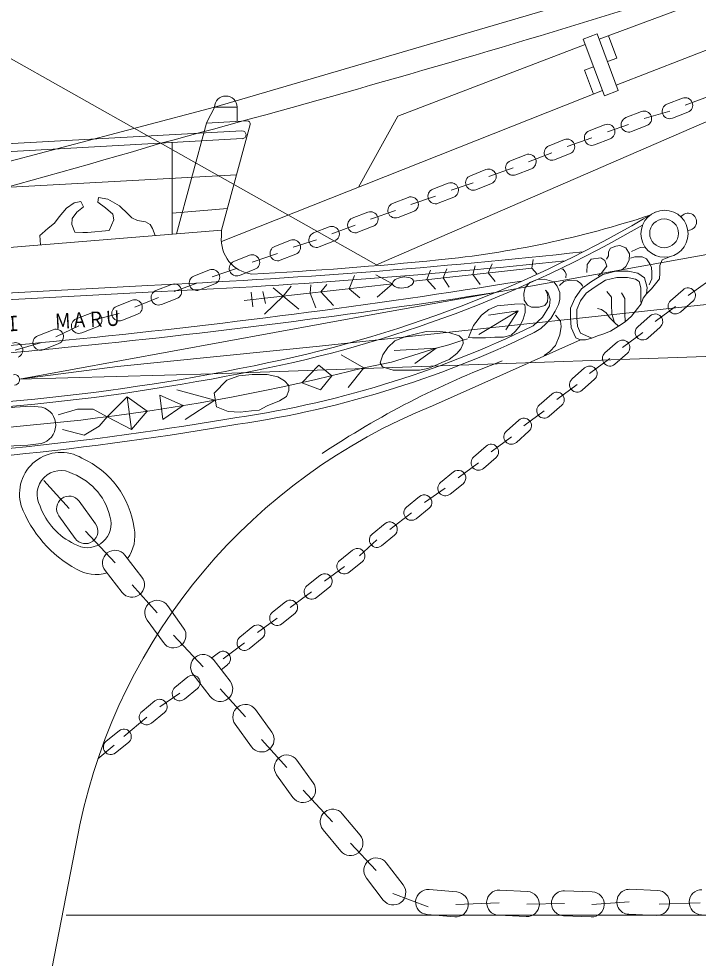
# Model space of a CAD drawing. Units: millimetres, scale not verified. Extents: x -51052 to 51048, y -29700 to 29700.
# Drawn here: x 28343 to 33232, y -18998 to -12239 of the extents above; entities that cross this region are included whole.
import ezdxf
from ezdxf.enums import TextEntityAlignment as Align

# ---------------------------------------------------------------- set-up
doc = ezdxf.new("R2010")
doc.units = ezdxf.units.MM
doc.header["$LTSCALE"] = 100
doc.layers.add('0-0_GL', color=7, linetype='Continuous', lineweight=18)
doc.layers.add('0-3_keijou', color=7, linetype='Continuous', lineweight=18)
doc.layers.add('0-5_text', color=7, linetype='Continuous')
doc.styles.add('ＭＳ ゴシック', font='')
doc.styles.get('ＭＳ ゴシック').set_extended_font_data('MS Gothic')

msp = doc.modelspace()

# ---------------------------------------------------------------- linework, layer by layer
at = {"layer": '0-0_GL'}
msp.add_line((28684.7, -18688.7), (43727, -18688.7), dxfattribs=at)
at = {"layer": '0-3_keijou'}
for p, q in [((13115, -3976), (30916.6, -14008.9)), ((32642.9, -12717.6), (36195.9, -11332.6)), ((30916.6, -14008.9), (36378.7, -11641.1)), ((32405.4, -12386), (32505.6, -12348.7)), ((32505.6, -12348.7), (32657.3, -12756.4)), ((32585.4, -12362.3), (32645.4, -12523.5)), ((32405.4, -12386), (32557, -12793.7)), ((32579.7, -12547.9), (32645.4, -12523.5)), ((32413.8, -12609.6), (32479.5, -12585.2)), ((32413.8, -12609.6), (32478.1, -12782.2)), ((29801, -13841.1), (32543.2, -12756.5)), ((32557, -12793.7), (32657.3, -12756.4)), ((33007.2, -12854.5), (33118.9, -12810.8)), ((33298, -12801.7), (33138.6, -12861.1)), ((32711.6, -12950.8), (32823.4, -12907.1)), ((33026.8, -12904.8), (32843, -12957.4)), ((29987.3, -12973.7), (29692.8, -12990.1)), ((33046.5, -12955.1), (33158.2, -12911.4)), ((29477.3, -13786.5), (29692.8, -12990.1)), ((29801.7, -13760), (30007.7, -12998.9)), ((32447.3, -13045.6), (32559, -13001.9)), ((32731.3, -13001.1), (32578.7, -13052.2)), ((32750.9, -13051.3), (32862.7, -13007.7)), ((29952, -13101.9), (28204.8, -13200.1)), ((29948.9, -13046), (28252.4, -13139.7)), ((32158.5, -13152.8), (32270.2, -13109.1)), ((32466.9, -13095.9), (32289.9, -13159.4)), ((32486.6, -13146.2), (32598.3, -13102.5)), ((29445.9, -13130.4), (29445.9, -13789.1)), ((31880.5, -13261.2), (31992.3, -13217.5)), ((32178.1, -13203.1), (32011.9, -13267.8)), ((32197.8, -13253.3), (32309.6, -13209.6)), ((31900.2, -13311.5), (31724.5, -13374.9)), ((29909.6, -13361.1), (28125.4, -13460.5)), ((31593.1, -13368.3), (31704.9, -13324.6)), ((31919.8, -13361.8), (32031.6, -13318.1)), ((31321.9, -13466.2), (31433.6, -13422.5)), ((31612.8, -13418.6), (31453.3, -13472.8)), ((31632.4, -13468.9), (31744.2, -13425.2)), ((31341.5, -13516.5), (31164.8, -13574.7)), ((31033.3, -13568.1), (31145.1, -13524.4)), ((31361.2, -13566.7), (31473, -13523)), ((29843.9, -13604), (29445.9, -13636.8)), ((30743.3, -13674.8), (30855.1, -13631.1)), ((31053, -13618.4), (30874.8, -13681.4)), ((31072.7, -13668.7), (31184.4, -13625)), ((30464.6, -13780.4), (30576.4, -13736.7)), ((30763, -13725.1), (30596, -13787)), ((30782.7, -13775.4), (30894.4, -13731.7)), ((30185.7, -13876.6), (30297.4, -13832.9)), ((30484.3, -13830.7), (30317.1, -13883.2)), ((30503.9, -13881), (30615.7, -13837.3)), ((29891.3, -13984.9), (30003.1, -13941.2)), ((30205.3, -13926.9), (30022.8, -13991.5)), ((30225, -13977.2), (30336.7, -13933.5)), ((29603.7, -14090.1), (29715.4, -14046.4)), ((29911, -14035.2), (29735.1, -14096.7)), ((29930.7, -14085.5), (30042.4, -14041.8)), ((31183.6, -14126), (32035.7, -14034.2)), ((31609.6, -14080.1), (31628.1, -14016.8)), ((31721.5, -14068), (31749.3, -14003.3)), ((31609.6, -14080.1), (31663.5, -14150.3)), ((31721.5, -14068), (31770.6, -14130.2)), ((29329.7, -14194.7), (29441.5, -14151)), ((29623.3, -14140.3), (29461.1, -14201.3)), ((29643, -14190.6), (29754.8, -14146.9)), ((29964.1, -14266.3), (31033.1, -14145.9)), ((33033.2, -14268.4), (33123.2, -14189)), ((33158.9, -14229.5), (33308.1, -14125.2)), ((29349.4, -14245), (29178, -14315.1)), ((29369, -14295.3), (29480.8, -14251.6)), ((30015.3, -14205.5), (30026.8, -14311.3)), ((30100, -14200.9), (30118.5, -14287.6)), ((29046.6, -14308.5), (29158.3, -14264.8)), ((32922.8, -14417), (33068.9, -14308.9)), ((33104.7, -14349.4), (33194.6, -14270)), ((28756.5, -14398.8), (28868.2, -14355.1)), ((29066.2, -14358.8), (28887.9, -14405.4)), ((29085.9, -14409.1), (29197.7, -14365.4)), ((31654.4, -14511.1), (31937.7, -14341.2)), ((32797, -14455.9), (32887, -14376.5)), ((28776.1, -14449.1), (28610.9, -14526.4)), ((28795.8, -14499.4), (28907.6, -14455.7)), ((32868.5, -14536.9), (32958.5, -14457.5)), ((28479.5, -14519.8), (28591.2, -14476.1)), ((32686.6, -14604.5), (32832.8, -14496.4)), ((28499.1, -14570.1), (28318.1, -14623.2)), ((28518.8, -14620.4), (28630.6, -14576.7)), ((32560.9, -14643.4), (32650.9, -14564)), ((31346.8, -14608.6), (31025.6, -14710.1)), ((32632.3, -14724.4), (32722.3, -14645)), ((30826.6, -14750.4), (31025.6, -14710.1)), ((32450.4, -14792), (32596.6, -14683.9)), ((32324.7, -14830.9), (32414.7, -14751.5)), ((32396.2, -14911.8), (32486.2, -14832.5)), ((29749.2, -14931.9), (29766.7, -15030.3)), ((32214.3, -14979.5), (32360.5, -14871.4)), ((29122.2, -14958.7), (29153.9, -15195.1)), ((29358.8, -14946.5), (29380.7, -15122)), ((32088.6, -15018.3), (32178.6, -14939)), ((31978.1, -15166.9), (32124.3, -15058.8)), ((32160, -15099.3), (32250, -15019.9)), ((31852.4, -15205.8), (31942.4, -15126.4)), ((31742, -15354.4), (31888.1, -15246.3)), ((31923.9, -15286.8), (32013.8, -15207.4)), ((31616.2, -15393.3), (31706.2, -15313.9)), ((31687.7, -15474.3), (31777.7, -15394.9)), ((31505.8, -15541.9), (31652, -15433.8)), ((31378.5, -15575.1), (31471.9, -15499.9)), ((28705.3, -15763.4), (28524.3, -15561.8)), ((31446.2, -15659.2), (31539.7, -15584)), ((31134.2, -15751.9), (31227.6, -15676.6)), ((31261.5, -15718.6), (31412.3, -15617.2)), ((28778.3, -15710.7), (28895.3, -15873)), ((31013.4, -15913), (31168, -15793.9)), ((31201.9, -15836), (31295.4, -15760.7)), ((28632.3, -15816), (28749.3, -15978.2)), ((30886.1, -15946.2), (30979.5, -15871)), ((29035.6, -16153.3), (28822.3, -15925.6)), ((30794.6, -16104), (30919.9, -15988.3)), ((30953.8, -16030.4), (31047.3, -15955.1)), ((30652.2, -16137.2), (30745.6, -16061.9)), ((29106.7, -16098.1), (29229.5, -16255.9)), ((30719.9, -16221.3), (30813.4, -16146)), ((28964.6, -16208.6), (29087.4, -16366.4)), ((30544.2, -16286.3), (30686.1, -16179.2)), ((30416.9, -16319.6), (30510.3, -16244.3)), ((29339.4, -16512.8), (29158.4, -16311.2)), ((30484.6, -16403.7), (30578.1, -16328.4)), ((30295.9, -16475.4), (30450.7, -16361.6)), ((29412.4, -16460.1), (29529.4, -16622.3)), ((30168.6, -16508.6), (30262, -16433.3)), ((30061.2, -16654.4), (30202.4, -16550.6)), ((30236.3, -16592.7), (30329.8, -16517.4)), ((29266.4, -16565.4), (29383.4, -16727.6)), ((29933.8, -16687.6), (30027.3, -16612.4)), ((29669.7, -16902.7), (29456.4, -16675)), ((29812.9, -16843.4), (29967.7, -16729.7)), ((30001.6, -16771.8), (30095, -16696.5)), ((29732.1, -16837.8), (29779.8, -16800.8)), ((29740.8, -16847.4), (29863.6, -17005.3)), ((29799.1, -16922.4), (29846, -16886.1)), ((29598.7, -16958), (29721.5, -17115.8)), ((29467, -17049.7), (29560.3, -16974.3)), ((29357.3, -17189.2), (29500.9, -17091.7)), ((29534.8, -17133.7), (29628.2, -17058.3)), ((29973.5, -17262.1), (29792.5, -17060.6)), ((29230, -17222.6), (29323.4, -17147.2)), ((29297.9, -17306.6), (29391.2, -17231.2)), ((30046.5, -17209.5), (30163.5, -17371.7)), ((29099.1, -17403.5), (29263.9, -17264.6)), ((28971.8, -17436.9), (29065.2, -17361.5)), ((29900.5, -17314.8), (30017.5, -17477)), ((30271.5, -17625.9), (30090.5, -17424.4)), ((28913.1, -17562.4), (29028.7, -17465)), ((29039.7, -17520.9), (29133, -17445.5)), ((30344.5, -17573.3), (30461.5, -17735.5)), ((30198.5, -17678.6), (30315.5, -17840.8)), ((30601.8, -18015.9), (30388.5, -17788.2)), ((30671.2, -17958.6), (30798.6, -18112.8)), ((28444.1, -19777), (28781.8, -18039.2)), ((30532.4, -18073.2), (30659.8, -18227.4)), ((30915.9, -18366.3), (30729.2, -18170.1)), ((30987.4, -18311.6), (31109, -18470.3)), ((30844.5, -18421.1), (30966.2, -18579.8)), ((31296.4, -18503.8), (31495.6, -18521.3)), ((31804.1, -18508.4), (32003.9, -18518.6)), ((32269.8, -18512.5), (32469.7, -18520.4)), ((32740, -18502.1), (32939.8, -18509.9)), ((31288.8, -18629.1), (31035.3, -18533.4)), ((31799.5, -18598.3), (31487.7, -18610.9)), ((32270.1, -18603.2), (31999.3, -18608.5)), ((32736.5, -18592), (32466.2, -18610.3)), ((33246.1, -18598.4), (32950.5, -18608)), ((31280.6, -18683.1), (31479.9, -18700.6)), ((31794.9, -18688.1), (31994.7, -18698.4)), ((32262.8, -18692.4), (32462.6, -18700.2)), ((32732.9, -18681.9), (32932.8, -18689.8))]:
    msp.add_line(p, q, dxfattribs=at)
for points in [[(32519.8, -12386.7), (36093.6, -11057.5), (40350, -9445.6)], [(28114.8, -13306.2), (29751.3, -12874.4), (33525.3, -11767), (35238.8, -11233.9), (36063, -10975.2)], [(30787.2, -13451), (31071.9, -12941), (32419.5, -12424)], [(29801.7, -13804.5), (29801.7, -13760), (23926.3, -14240.6), (20516, -14439.5), (20516, -12604.9)], [(29692.8, -12990.1), (29715.7, -12945.7), (29734.3, -12911.6), (29751.3, -12874.4), (29914, -12874.4), (29914, -12977.8)], [(28348.9, -14832.2), (30917.7, -14361.1), (37059.9, -13259.7)], [(28917.3, -13524), (28912.5, -13559.1), (28968, -13598.7), (29019.9, -13646.1), (29026, -13686.9), (28992.8, -13761.8), (28838.4, -13777.9), (28803.9, -13777.9), (28747.4, -13774.4), (28724.1, -13720.5), (28726.5, -13677), (28760.5, -13629.7), (28809.4, -13591.6), (28789.3, -13554.3), (28741.5, -13563.9), (28685.6, -13602.1), (28634.2, -13664.6), (28600.4, -13710.6), (28554.6, -13744.9), (28512.4, -13783.1), (28495.2, -13798.6), (28499.6, -13866.5)], [(28917.3, -13524), (28985.2, -13536.9), (29068.4, -13585.2), (29129.2, -13645.9), (29156.7, -13671), (29197.8, -13691.4), (29254, -13700.7), (29288.7, -13719.4), (29306.3, -13747.4), (29324.9, -13799)], [(28348.9, -14832.2), (29054.2, -14741.1), (30505.9, -14595.6), (33847.5, -14235.2), (37308.4, -13879.4)], [(32667.7, -13871.6), (32638.5, -13876.2), (32602, -13889.4), (32587.3, -13915.6), (32585.9, -13944.9), (32571.3, -13969.7)], [(32667.7, -13871.6), (32710.4, -13888.4), (32738, -13929.9), (32734.6, -13976.5), (32710.4, -14021.4), (32691.4, -14038.7), (32679.3, -14043.9)], [(32751.9, -13912.6), (32814.1, -13884.9), (32846.9, -13881.5)], [(32045.1, -13971.5), (32035.7, -14034.2), (32074.4, -14076.2)], [(33031.7, -13950.3), (32971.7, -13974.3), (32956.9, -14013.7), (32956.9, -14070.4), (32954.4, -14109.9), (32924.8, -14146.9), (32895.2, -14181.4), (32859.4, -14218.7), (32835.6, -14248.5), (32822, -14291.1), (32794.9, -14324), (32752.3, -14378.2), (32705.8, -14420.8), (32659, -14451.2), (32601.2, -14486.6), (32545, -14507.9), (32508.2, -14521.5), (32465.6, -14537), (32421, -14548.6), (32384.5, -14550.2)], [(32430.4, -14064.6), (32432.2, -14007.6), (32461.5, -13969.6), (32532.4, -13959.2), (32560, -13978.2), (32575.6, -14018), (32556.6, -14043.9), (32535.9, -14069.8), (32513.4, -14088.8)], [(32880.1, -14154.3), (32898.7, -14109.7), (32898.7, -14065), (32896.8, -14029.7), (32883.8, -14001.8), (32859.6, -13966.4), (32828, -13951.6), (32807.5, -13951.6), (32775.9, -13951.6), (32744.3, -13960.9)], [(31305, -14048.9), (31279.5, -14115.7), (31342.5, -14183.7)], [(32859.4, -14218.7), (32864.1, -14172.1), (32845.4, -14102.1), (32798.8, -14069.5), (32728.8, -14055.5), (32640.1, -14055.5), (32546.8, -14078.8), (32458.2, -14134.8), (32392.9, -14181.4), (32346.2, -14246.7), (32313.6, -14321.3), (32313.6, -14391.2), (32318.2, -14461.2), (32350.9, -14535.8), (32384.5, -14550.2), (31320.3, -15023.9)], [(31423.8, -14038), (31397.8, -14102.9), (31439.6, -14169.3)], [(32280.5, -14104.1), (32281.9, -14074.9), (32271.7, -14057.4), (32260, -14041.3), (32249.8, -14041.3)], [(30759.3, -14086), (30719.5, -14181.3), (30797.7, -14247.4)], [(30913, -14082.4), (31033.1, -14145.9), (30922.3, -14242.6)], [(32151.2, -14242.8), (32148.3, -14276.7), (32127.7, -14303.2), (32088.6, -14313.4), (32031.7, -14313.4), (32002.7, -14300.2), (31978.9, -14263.2), (31976.2, -14215.7), (31988.1, -14172.1), (32021.2, -14137.6), (32072.2, -14115.3), (32125.6, -14113.9), (32193, -14131.1), (32216.8, -14164.1), (32235.3, -14207.7), (32236.6, -14259.3), (32227.2, -14294.6), (32203, -14341.9), (32171.3, -14394.7), (32137.4, -14430.6), (32099.4, -14466.6), (32052.7, -14496.8)], [(32233.7, -14158), (32266.1, -14129.1), (32307, -14120.5), (32361.6, -14125.6), (32387.2, -14142.7), (32399.1, -14161.4), (32400.8, -14166.6)], [(32818.5, -14175.8), (32806.2, -14129.6), (32780.7, -14111.8), (32724.3, -14100.5), (32645.7, -14100.5), (32564.7, -14120.7), (32483.3, -14172.1), (32425.1, -14213.7), (32385.6, -14269), (32358.6, -14330.7), (32358.6, -14389.7), (32362.6, -14450.4), (32385, -14501.5), (32466.9, -14536.5)], [(26642.1, -14305.7), (27940.4, -14229.8), (29271.9, -14157.4)], [(30110.9, -14365.3), (30244.9, -14234.7), (30172.6, -14174.9)], [(30304.3, -14163), (30244.9, -14234.7), (30357.6, -14328.5)], [(30444.9, -14153.4), (30439.6, -14212.8), (30480, -14319.2)], [(30560.7, -14150), (30516.9, -14204.1), (30607.8, -14302.7)], [(32044.7, -14448.9), (32111.5, -14386.6), (32161.4, -14305.2), (32165.9, -14255.4), (32152.3, -14212.4), (32134.2, -14192), (32146.1, -14214), (32151.2, -14242.8)], [(32818.5, -14175.8), (32818.5, -14217.4), (32818.5, -14264.5), (32822, -14291.1)], [(26644.2, -14354.9), (27942.5, -14279), (29274, -14206.7)], [(32575.4, -14202.3), (32608.6, -14242.2), (32608.6, -14295.4), (32610.9, -14361.9), (32628.6, -14424), (32659, -14451.2)], [(32679.6, -14211.2), (32704, -14251.1), (32704, -14297.6), (32704, -14359.7), (32705.8, -14420.8)], [(32507.1, -14323.5), (32536.8, -14331.1), (32568.8, -14354), (32593.2, -14387.5), (32628.6, -14424)], [(31847, -14477.1), (31937.7, -14341.2), (31722.3, -14371.4)], [(32204.7, -14372.8), (32242.2, -14415.4), (32245.6, -14452.9), (32237.1, -14514.3), (32204.7, -14589.3), (32165.5, -14631.9), (32122.9, -14660.9)], [(28349, -14832.7), (29740.1, -14793), (34923.8, -14611.9), (37514.6, -14536.7)], [(31346.8, -14608.6), (31436.8, -14585.8), (31509.6, -14562), (31572.5, -14541)], [(30662.2, -14656.9), (30826.6, -14750.4), (30712.6, -14891.2)], [(31044.5, -14625.1), (31346.8, -14608.6), (31193.3, -14719.5)], [(29749.2, -14931.9), (29841.3, -14840.3), (29925.5, -14807.7), (30023.4, -14799.6), (30129.4, -14799.6), (30208.2, -14815.9), (30254.4, -14843.1), (30287.1, -14878.4), (30287.1, -14913.7), (30270.7, -14957.2), (30219.1, -14987.1), (30129.4, -15025.1), (30072.3, -15055), (30018, -15060.4), (29936.4, -15068.6), (29849.4, -15065.8), (29766.7, -15030.3)], [(29479.4, -14909.2), (29753.8, -14983.4), (29541.1, -15122.6)], [(28980.1, -15102.7), (29122.2, -14958.7), (29267.1, -15063.1)], [(29358.8, -14946.5), (29526.2, -15022.7), (29380.7, -15122)], [(28174, -15052.4), (28314.5, -15032.4), (28427.4, -15026.1), (28510.3, -15032.5)], [(28980.1, -15102.7), (28877.4, -15047.8), (28765.8, -15047.8), (28626.4, -15087.6)], [(28980.1, -15102.7), (29153.9, -15195.1), (29267.1, -15063.1)], [(28980.1, -15102.7), (28921.2, -15171.3), (28813.6, -15235), (28658.2, -15195.2)], [(28211.7, -15314.8), (28306.5, -15312.1), (28407.9, -15306.3), (28503.6, -15295)]]:
    msp.add_lwpolyline(points, dxfattribs=at)
for points in [[(31578.4, -14532.9), (31614.5, -14445.8), (31671.7, -14370.6), (31725.8, -14331.6), (31785.9, -14304.5), (31861.1, -14298.5), (31909.2, -14292.5), (31966.3, -14289.5), (31984.3, -14295.5), (31987.3, -14319.5), (31987.3, -14352.6), (31972.3, -14400.7), (31951.3, -14445.8), (31918.2, -14487.8), (31885.1, -14514.9), (31831, -14529.9), (31767.9, -14529.9), (31701.7, -14535.9), (31659.6, -14535.9), (31608.5, -14535.9)], [(30944.4, -14715), (30963.5, -14657.6), (30999.4, -14605), (31049.7, -14557.2), (31128.6, -14526.1), (31195.6, -14509.3), (31274.6, -14490.2), (31351.2, -14487.8), (31437.3, -14497.4), (31511.5, -14521.3), (31537.8, -14547.6), (31540.2, -14576.3), (31523.5, -14614.6), (31494.7, -14648), (31439.7, -14691.1), (31387.1, -14712.6), (31334.4, -14736.5), (31286.6, -14755.7), (31226.7, -14767.6), (31159.7, -14767.6), (31109.5, -14767.6), (31037.7, -14767.6), (30989.9, -14753.3), (30961.1, -14743.7)], [(30596.7, -14807.1), (30502, -14731.1), (30378.9, -14857.4), (30513.8, -14909)]]:
    msp.add_lwpolyline(points, close=True, dxfattribs=at)
for centre, radius in [((32989.7, -13786.1), 169.4), ((32986.6, -13783), 103.7)]:
    msp.add_circle(centre, radius, dxfattribs=at)
for centre, radius, start, end in [((5355.5, 76769.9), 93055.6, 284.95266, 288.80786), ((29832.7, -12876.4), 81.4, 1.36618, 178.63382), ((33138.6, -12861.1), 54, 291.35572, 111.35572), ((32843, -12957.4), 54, 291.35572, 111.35572), ((33026.8, -12904.8), 54, 111.35572, 291.35572), ((29988.4, -12993.7), 20, 344.8557, 93.18837), ((32731.3, -13001.1), 54, 111.35572, 291.35572), ((32578.7, -13052.2), 54, 291.35572, 111.35572), ((29950.5, -13074), 28, 273.18837, 93.18837), ((32289.9, -13159.4), 54, 291.35572, 111.35572), ((32466.9, -13095.9), 54, 111.35572, 291.35572), ((14265.8, 37556.6), 52892.6, 279.16799, 286.58779), ((32178.1, -13203.1), 54, 111.35572, 291.35572), ((32011.9, -13267.8), 54, 291.35572, 111.35572), ((31900.2, -13311.5), 54, 111.35572, 291.35572), ((31612.8, -13418.6), 54, 111.35572, 291.35572), ((31724.5, -13374.9), 54, 291.35572, 111.35572), ((31453.3, -13472.8), 54, 291.35572, 111.35572), ((31341.5, -13516.5), 54, 111.35572, 291.35572), ((31053, -13618.4), 54, 111.35572, 291.35572), ((31164.8, -13574.7), 54, 291.35572, 111.35572), ((28281.5, -5825.4), 9080.8, 281.14109, 300.74094), ((30874.8, -13681.4), 54, 291.35572, 111.35572), ((33158.5, -13699.9), 61.8, 269.01295, 145.14942), ((30763, -13725.1), 54, 111.35572, 291.35572), ((30645.2, -6818.8), 7191.7, 275.72346, 288.14763), ((28291.4, -5859.9), 9080.8, 281.14109, 300.00252), ((30484.3, -13830.7), 54, 111.35572, 291.35572), ((30596, -13787), 54, 291.35572, 111.35572), ((30050.3, -13827.9), 249.7, 174.61256, 263.08437), ((30317.1, -13883.2), 54, 291.35572, 111.35572), ((27067.4, 34955.4), 49162.2, 272.57012, 276.23248), ((30205.3, -13926.9), 54, 111.35572, 291.35572), ((26980, 36301.7), 50560.4, 272.60056, 276.01237), ((29911, -14035.2), 54, 111.35572, 291.35572), ((30022.8, -13991.5), 54, 291.35572, 111.35572), ((28614.4, 13517.1), 27628.8, 272.91681, 275.70834), ((29735.1, -14096.7), 54, 291.35572, 111.35572), ((29623.3, -14140.3), 54, 111.35572, 291.35572), ((23228.6, 40306.4), 55129, 275.67446, 279.11711), ((29461.1, -14201.3), 54, 291.35572, 111.35572), ((33158.9, -14229.5), 54, 311.41665, 131.41665), ((23223.2, 40253.5), 55129, 275.67446, 278.92058), ((29349.4, -14245), 54, 111.35572, 291.35572), ((29066.2, -14358.8), 54, 111.35572, 291.35572), ((29178, -14315.1), 54, 291.35572, 111.35572), ((33068.9, -14308.9), 54, 131.41665, 311.41665), ((28887.9, -14405.4), 54, 291.35572, 111.35572), ((32922.8, -14417), 54, 311.41665, 131.41665), ((28776.1, -14449.1), 54, 111.35572, 291.35572), ((28831.3, -7842.1), 7346.8, 277.8888, 295.9371), ((32832.8, -14496.4), 54, 131.41665, 311.41665), ((28499.1, -14570.1), 54, 111.35572, 291.35572), ((28610.9, -14526.4), 54, 291.35572, 111.35572), ((28839.3, -7890), 7346.8, 277.8888, 295.9371), ((23442.1, 38074.3), 52886.7, 272.68352, 275.68333), ((28318.1, -14623.2), 54, 291.35572, 111.35572), ((32686.6, -14604.5), 54, 311.41665, 131.41665), ((23436.8, 38021.3), 52886.7, 272.68352, 275.68333), ((32596.6, -14683.9), 54, 131.41665, 311.41665), ((34070.1, -20662.8), 6371.9, 110.65488, 123.78435), ((26903.3, 524.7), 15613.9, 269.0457, 281.61173), ((26893.4, 559.2), 15613.9, 269.12389, 281.61173), ((27017.2, 201), 15429, 269.80149, 284.29399), ((28311.6, -14836.7), 37.5, 272.11287, 101.61458), ((32450.4, -14792), 54, 311.41665, 131.41665), ((32360.5, -14871.4), 54, 131.41665, 311.41665), ((32214.3, -14979.5), 54, 311.41665, 131.41665), ((28473.2, -15162.9), 135.5, 282.94479, 74.13761), ((32876.2, -18910.1), 4186, 111.82002, 167.99223), ((32124.3, -15058.8), 54, 131.41665, 311.41665), ((26031.1, 7155.7), 22598.3, 271.2545, 279.70253), ((31978.1, -15166.9), 54, 311.41665, 131.41665), ((26039.1, 7107.8), 22598.3, 271.19305, 279.70253), ((31888.1, -15246.3), 54, 131.41665, 311.41665), ((31742, -15354.4), 54, 311.41665, 131.41665), ((28646.3, -15656.4), 297.6, 59.42835, 196.84327), ((28531.8, -15990.4), 647.4, 7.60939, 65.7518), ((31652, -15433.8), 54, 131.41665, 311.41665), ((28646.6, -15661.2), 171.6, 60.34013, 209.32491), ((28568.6, -15925.1), 443.9, 10.18174, 68.46705), ((31505.8, -15541.9), 54, 308.85066, 128.85066), ((31412.3, -15617.2), 54, 128.85066, 308.85066), ((28705.3, -15763.4), 90, 35.79843, 215.79843), ((31261.5, -15718.6), 54, 308.85066, 128.85066), ((29169.1, -15441.1), 862.1, 200.4755, 241.48395), ((28940.7, -15591.3), 469.6, 199.14518, 245.37191), ((31168, -15793.9), 54, 128.85066, 308.85066), ((28836.1, -15872.9), 171.5, 237.90076, 8.81209), ((28822.3, -15925.6), 90, 215.79843, 35.79843), ((31013.4, -15913), 54, 308.85066, 128.85066), ((28900.2, -15959.2), 278.6, 324.07762, 11.2894), ((30919.9, -15988.3), 54, 128.85066, 308.85066), ((29035.6, -16153.3), 90, 37.87646, 217.87646), ((30779.5, -16104), 54, 308.85066, 128.85066), ((30686.1, -16179.2), 54, 128.85066, 308.85066), ((28900.2, -15959.2), 278.6, 239.19991, 286.34504), ((29158.4, -16311.2), 90, 217.87646, 37.87646), ((30544.2, -16286.3), 54, 308.85066, 128.85066), ((30450.7, -16361.6), 54, 128.85066, 308.85066), ((29339.4, -16512.8), 90, 35.79843, 215.79843), ((30295.9, -16475.4), 54, 308.85066, 128.85066), ((30202.4, -16550.6), 54, 128.85066, 308.85066), ((29456.4, -16675), 90, 215.79843, 35.79843), ((30061.2, -16654.4), 54, 308.85066, 128.85066), ((29967.7, -16729.7), 54, 128.85066, 308.85066), ((29669.7, -16902.7), 90, 37.87646, 217.87646), ((29812.9, -16843.4), 54, 307.80544, 127.80544), ((29594.3, -17016.3), 54, 308.93168, 128.93168), ((29792.5, -17060.6), 90, 217.87646, 37.87646), ((29500.9, -17091.7), 54, 128.93168, 308.93168), ((29357.3, -17189.2), 54, 308.93168, 128.93168), ((29263.9, -17264.6), 54, 128.93168, 308.93168), ((29973.5, -17262.1), 90, 35.79843, 215.79843), ((29099.1, -17403.5), 54, 308.93168, 128.93168), ((30090.5, -17424.4), 90, 215.79843, 35.79843), ((29005.8, -17478.9), 54, 128.93168, 308.93168), ((30271.5, -17625.9), 90, 35.79843, 215.79843), ((30388.5, -17788.2), 90, 215.79843, 35.79843), ((30601.8, -18015.9), 90, 39.54612, 219.54612), ((30729.2, -18170.1), 90, 219.54612, 39.54612), ((30915.9, -18366.3), 90, 37.46808, 217.46808), ((31037.6, -18525.1), 90, 217.46808, 37.46808), ((31288.5, -18593.5), 90, 84.9924, 264.9924), ((31799.5, -18598.3), 90, 87.07043, 267.07043), ((32266.3, -18602.4), 90, 87.75085, 267.75085), ((32736.5, -18592), 90, 87.75085, 267.75085), ((32936.3, -18599.9), 90, 267.75085, 87.75085), ((33256.8, -18595), 90, 88.74008, 268.74008), ((31487.7, -18610.9), 90, 264.9924, 84.9924), ((31999.3, -18608.5), 90, 267.07043, 87.07043), ((32466.2, -18610.3), 90, 267.75085, 87.75085)]:
    msp.add_arc(centre, radius, start, end, dxfattribs=at)
msp.add_ellipse((31108.5, -14136.9), major_axis=(-75.4, -9), ratio=0.515635, dxfattribs=at)

# ---------------------------------------------------------------- texts
at = {"layer": '0-5_text', "style": 'ＭＳ ゴシック', "width": 0.8}
msp.add_text('ＭＥＩＪＩ\u3000\u3000ＭＡＲＵ', height=110, rotation=3, dxfattribs=at).set_placement((27765.3, -14548.1), align=Align.BOTTOM_LEFT)

doc.saveas('drawing.dxf')
